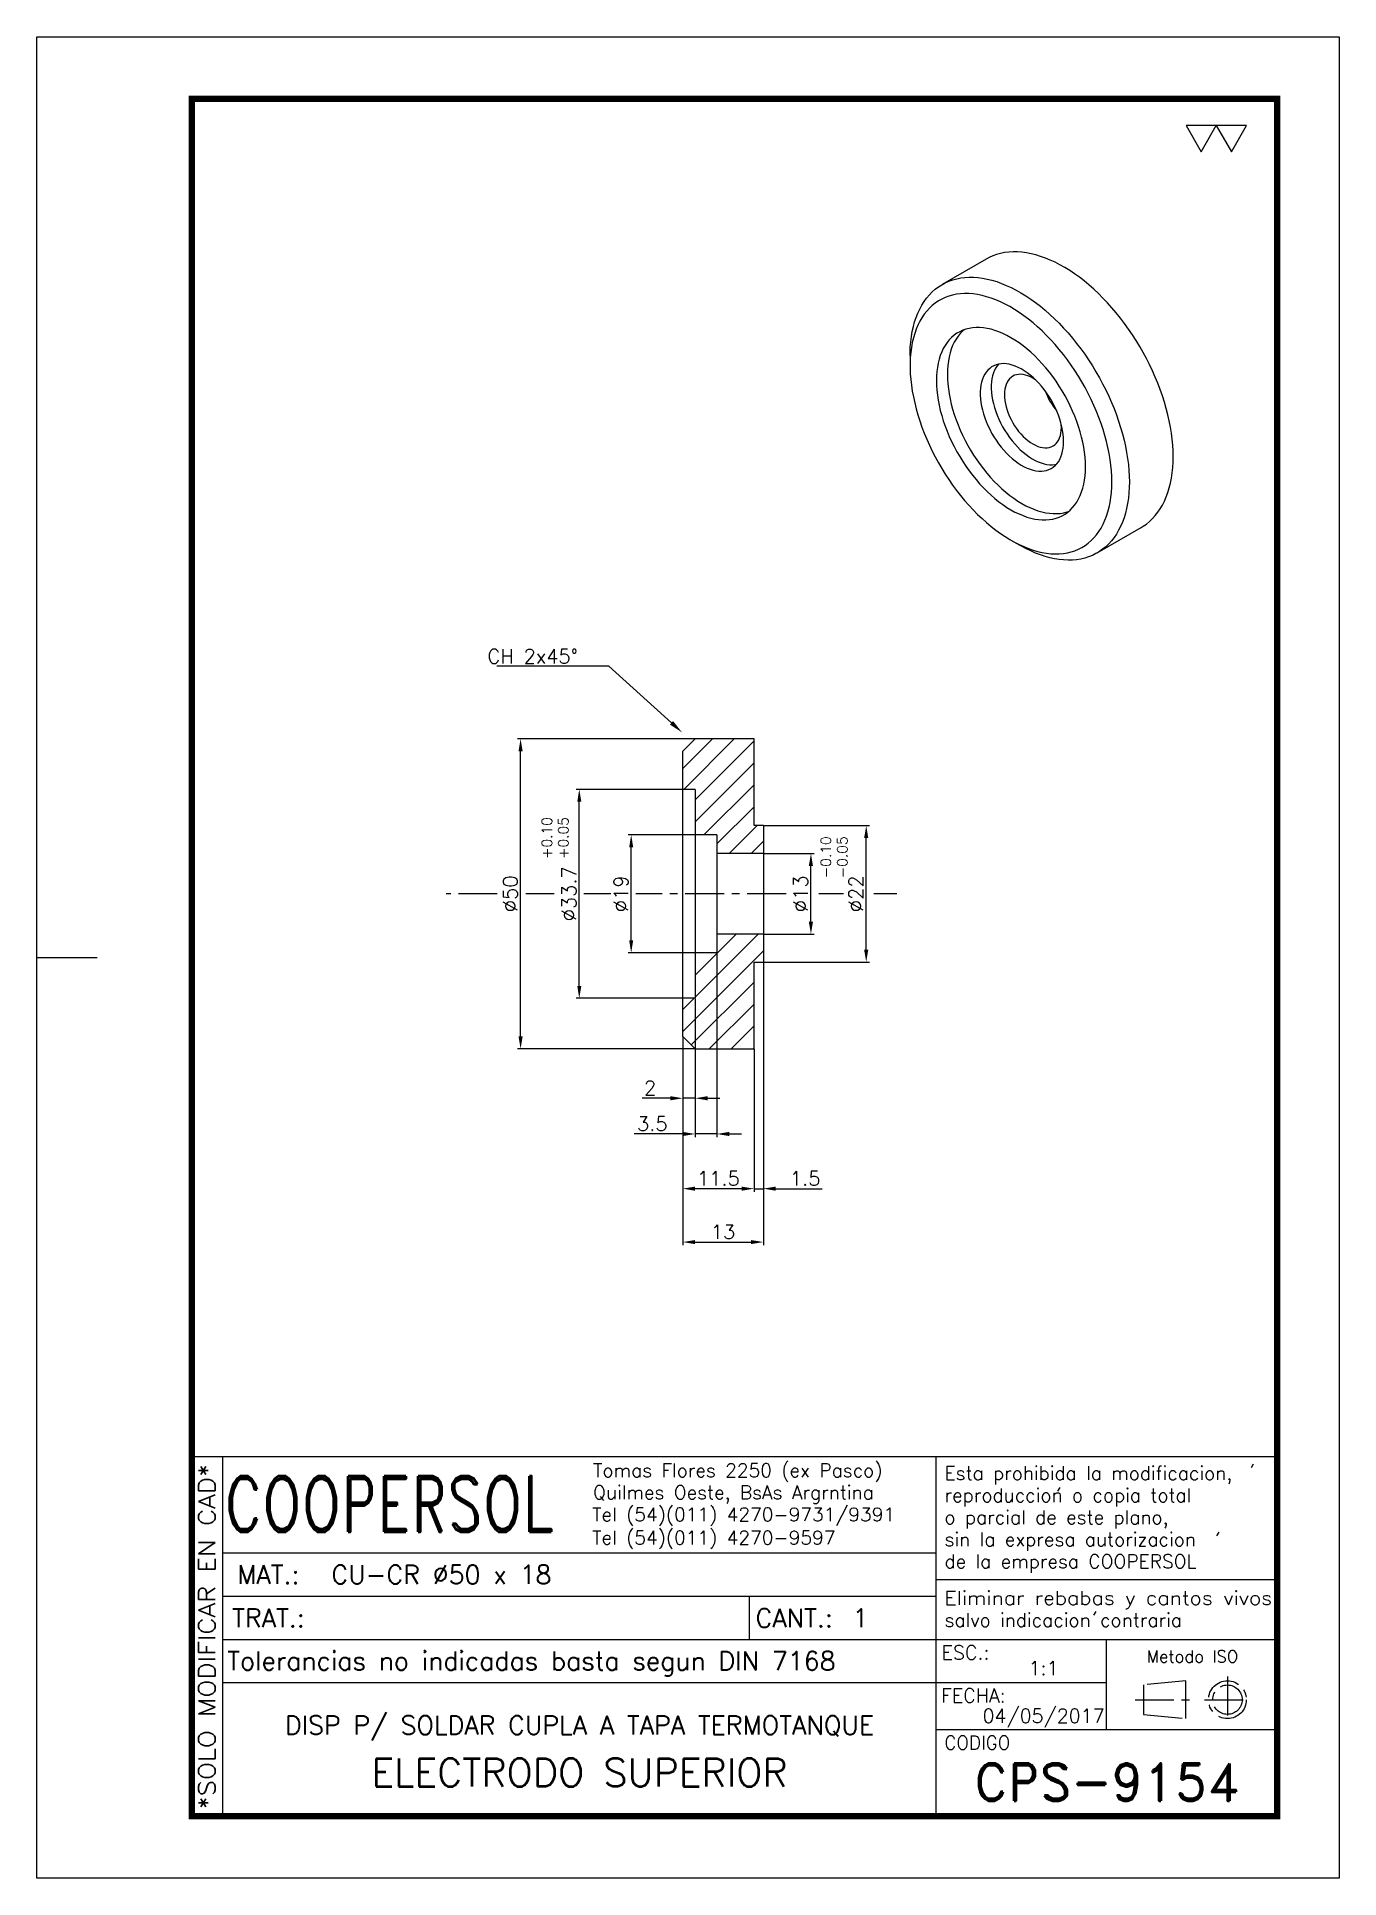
# Model space of a CAD drawing. Extents: x 0 to 210, y 0 to 297.
import ezdxf
from ezdxf import colors
from ezdxf.entities.mleader import LeaderData, LeaderLine
from ezdxf.enums import TextEntityAlignment as Align
from ezdxf.math import Vec2, Vec3

# ---------------------------------------------------------------- set-up
doc = ezdxf.new("R2010")
doc.units = 0
doc.header["$LTSCALE"] = 5
doc.header["$MEASUREMENT"] = 0
doc.linetypes.add('CENTER', pattern=[2, 1.25, -0.25, 0.25, -0.25])
doc.layers.get('0').update_dxf_attribs({"linetype": 'CONTINUOUS'})
doc.layers.get('DEFPOINTS').update_dxf_attribs({"linetype": 'CONTINUOUS'})
for name, color, linetype in [('0-CO', 3, 'CONTINUOUS'), ('1', 1, 'CENTER'), ('CL', 1, 'CENTER'), ('CO', 3, 'CONTINUOUS'), ('FI', 1, 'CONTINUOUS'), ('RY', 5, 'CONTINUOUS')]:
    doc.layers.add(name, color=color, linetype=linetype)
doc.styles.add('ROMAND', font='ROMAND')
doc.styles.add('ROMANS', font='ROMANS.SHX')
doc.dimstyles.new('1', dxfattribs={"dimtxt": 2.3, "dimasz": 2, "dimexe": 0.5, "dimexo": 0.0625, "dimgap": 0.5, "dimtad": 1, "dimdec": 4, "dimdsep": 46, "dimtxsty": 'ROMANS', "dimcen": -2, "dimclrt": 7, "dimadec": 0, "dimazin": 0, "dimtfac": 0.869565, "dimtdec": 4, "dimtmove": 0, "dimatfit": 3, "dimfxl": 1, "dimtolj": 1, "dimarcsym": 0})

# ---------------------------------------------------------------- blocks, each defined once
blk = doc.blocks.new('A4G')
blk.add_line((0, 148.5), (9.75, 148.5))
blk.add_lwpolyline([(0, 297), (210, 297), (210, 0), (0, 0)], close=True)
at = {"const_width": 1}
blk.add_lwpolyline([(25, 287), (200, 287), (200, 10), (25, 10)], close=True, dxfattribs=at)
blk = doc.blocks.new('COOPERSOLROT-02')
for p, q in [((0, 58), (175, 58)), ((0, 0), (0, 58)), ((5, 0), (5, 58)), ((120, 0), (120, 58)), ((175, 0), (175, 58)), ((5, 42.5), (120, 42.5)), ((120, 38.19), (175, 38.19)), ((5, 35.5), (120, 35.5)), ((89.89, 28.5), (89.89, 35.5)), ((5, 28.5), (175, 28.5)), ((147.5, 14), (147.5, 28.5)), ((147.5, 21.5), (5, 21.5)), ((120, 14), (175, 14)), ((0, 0), (175, 0))]:
    blk.add_line(p, q)
at = {"color": 1, "linetype": 'CENTER'}
blk.add_line((166.98, 22.51), (166.98, 15.06), dxfattribs=at)
for points in [[(152.09, 18.79), (161.93, 18.79)], [(163.26, 18.79), (170.71, 18.79)]]:
    blk.add_lwpolyline(points, dxfattribs=at)
at = {"layer": '1'}
for points in [[(170.85, 56.26), (171.21, 56.85)], [(139.66, 52.43), (140.02, 53.02)], [(165.28, 45.22), (165.64, 45.81)], [(145.46, 32.42), (145.82, 33.01)]]:
    blk.add_lwpolyline(points, dxfattribs=at)
blk.add_lwpolyline([(160.25, 18.79), (160.25, 21.83), (153.47, 21.16), (153.47, 16.41), (160.25, 15.74)], close=True, dxfattribs=at)
for radius in [3.05, 2.37]:
    blk.add_circle((166.98, 18.79), radius, dxfattribs=at)
at = {"style": 'ROMANS', "width": 0.996387}
blk.add_text('*SOLO MODIFICAR EN CAD*', height=2.7, rotation=90, dxfattribs=at).set_placement((3.77, 1.09), (3.77, 56.81), align=Align.FIT)
at = {"style": 'ROMAND', "width": 0.75}
blk.add_text('COOPERSOL', height=9, dxfattribs=at).set_placement((5.26, 45.85))
at = {"style": 'ROMANS'}
for s, p in [('MAT.:', (7.32, 37.47)), ('TRAT.:', (6.5, 30.47)), ('CANT.:', (90.89, 30.47)), ('Tolerancias no indicadas basta segun DIN 7168', (5.7, 23.56))]:
    blk.add_text(s, height=3, dxfattribs=at).set_placement(p)
for tag, height, style, p in [('CONJUNTO', 2.3, 'ROMANS', (62.5, 17.5)), ('SUBCONJUNTO', 3, 'ROMANS', (62.5, 11.5)), ('DENOMINACION', 4.5, 'ROMANS', (62.5, 4.75)), ('COD-PLA', 6, 'ROMAND', (147.5, 5.5))]:
    blk.add_attdef(tag, text='', height=height, dxfattribs=dict(style=style)).set_placement(p, align=Align.MIDDLE)
at = {"layer": '1', "style": 'ROMANS'}
for s, height, p in [('Tomas Flores 2250 (ex Pasco)', 2.2, (64.69, 54.68)), ('Esta prohibida la modificacion,', 2.2, (121.36, 54.23)), ('Quilmes Oeste, BsAs Argrntina', 2.2, (64.69, 51.12)), ('reproduccion o copia total', 2.2, (121.36, 50.67)), ('Tel (54)(011) 4270-9731/9391', 2.2, (64.55, 47.56)), ('o parcial de este plano,', 2.2, (121.36, 47.11)), ('Tel (54)(011) 4270-9597', 2.2, (64.55, 43.83)), ('sin la expresa autorizacion ', 2.2, (121.36, 43.55)), ('de la empresa COOPERSOL', 2.2, (121.36, 39.99)), ('salvo indicacion contraria', 2.2, (121.36, 30.54)), ('ESC.:', 2.25, (120.89, 25.29)), ('FECHA:', 2.25, (120.81, 18.36)), ('CODIGO', 2.16, (121.33, 10.78))]:
    blk.add_text(s, height=height, dxfattribs=at).set_placement(p)
at = {"layer": '1', "style": 'ROMANS', "width": 0.96139}
blk.add_text('Eliminar rebabas y cantos vivos', height=2.2, dxfattribs=at).set_placement((121.34, 34.1), (174.21, 34.1), align=Align.FIT)
at = {"layer": '1', "style": 'ROMANS'}
blk.add_text('Metodo ISO', height=1.948, dxfattribs=at).set_placement((161.34, 25.77), align=Align.MIDDLE)
for tag, p in [('MAT', (22.51, 37.47)), ('TRAT', (22.51, 30.47)), ('CANT', (106.49, 30.47))]:
    blk.add_attdef(tag, p, '', height=3, dxfattribs=at)
for tag, p in [('ESC', (137.33, 22.73)), ('FECHA', (137.33, 15.06))]:
    blk.add_attdef(tag, text='', height=2.25, dxfattribs=at).set_placement(p, align=Align.CENTER)
blk = doc.blocks.new('*D13')
at = {"layer": 'CO', "color": 0, "lineweight": -2}
for p, q in [((106.09, 168.27), (95.34, 168.27)), ((95.84, 151.27), (95.84, 166.27)), ((106.09, 149.27), (95.34, 149.27))]:
    blk.add_line(p, q, dxfattribs=at)
at = {"layer": 'CO', "color": 0}
for points in [[(95.51, 166.27), (96.17, 166.27), (95.84, 168.27)], [(95.51, 151.27), (96.17, 151.27), (95.84, 149.27)]]:
    blk.add_solid(points, dxfattribs=at)
at = {"layer": 'DEFPOINTS', "color": 0}
for p in [(95.84, 168.27), (106.15, 168.27), (106.15, 149.27)]:
    blk.add_point(p, dxfattribs=at)
at = {"layer": 'CO', "color": 7, "insert": (94.19, 158.77), "char_height": 2.3, "attachment_point": 5, "rotation": 90, "style": 'ROMANS'}
blk.add_mtext('\\A1;%%C19', dxfattribs=at)
blk = doc.blocks.new('*D14')
at = {"layer": 'CO', "color": 0, "lineweight": -2}
for p, q in [((104.09, 175.62), (86.97, 175.62)), ((87.47, 143.92), (87.47, 173.62)), ((104.09, 141.92), (86.97, 141.92))]:
    blk.add_line(p, q, dxfattribs=at)
at = {"layer": 'CO', "color": 0}
for points in [[(87.14, 173.62), (87.8, 173.62), (87.47, 175.62)], [(87.14, 143.92), (87.8, 143.92), (87.47, 141.92)]]:
    blk.add_solid(points, dxfattribs=at)
at = {"layer": 'DEFPOINTS', "color": 0}
for p in [(87.47, 175.62), (104.15, 175.62), (104.15, 141.92)]:
    blk.add_point(p, dxfattribs=at)
at = {"layer": 'CO', "color": 7, "insert": (85.82, 158.77), "char_height": 2.3, "attachment_point": 5, "rotation": 90, "style": 'ROMANS'}
blk.add_mtext('\\A1;%%C33.7', dxfattribs=at)
blk = doc.blocks.new('*D15')
at = {"layer": 'CO', "color": 0, "lineweight": -2}
for p, q in [((106.09, 183.77), (77.5, 183.77)), ((78, 135.77), (78, 181.77)), ((106.09, 133.77), (77.5, 133.77))]:
    blk.add_line(p, q, dxfattribs=at)
at = {"layer": 'CO', "color": 0}
for points in [[(77.67, 181.77), (78.34, 181.77), (78, 183.77)], [(77.67, 135.77), (78.34, 135.77), (78, 133.77)]]:
    blk.add_solid(points, dxfattribs=at)
at = {"layer": 'DEFPOINTS', "color": 0}
for p in [(78, 183.77), (106.15, 183.77), (106.15, 133.77)]:
    blk.add_point(p, dxfattribs=at)
at = {"layer": 'CO', "color": 7, "insert": (76.35, 158.77), "char_height": 2.3, "attachment_point": 5, "rotation": 90, "style": 'ROMANS'}
blk.add_mtext('\\A1;%%C50', dxfattribs=at)
blk = doc.blocks.new('*D16')
at = {"layer": 'CO', "color": 0, "lineweight": -2}
for p, q in [((106.15, 141.86), (106.15, 125.3)), ((104.15, 135.71), (104.15, 125.3)), ((102.15, 125.8), (97.62, 125.8)), ((106.15, 125.8), (104.15, 125.8)), ((108.15, 125.8), (110.15, 125.8))]:
    blk.add_line(p, q, dxfattribs=at)
at = {"layer": 'CO', "color": 0}
for points in [[(102.15, 126.13), (102.15, 125.46), (104.15, 125.8)], [(108.15, 126.13), (108.15, 125.46), (106.15, 125.8)]]:
    blk.add_solid(points, dxfattribs=at)
at = {"layer": 'DEFPOINTS', "color": 0}
for p in [(106.15, 141.92), (104.15, 135.77), (104.15, 125.8)]:
    blk.add_point(p, dxfattribs=at)
at = {"layer": 'CO', "color": 7, "insert": (98.89, 127.45), "char_height": 2.3, "attachment_point": 5, "style": 'ROMANS'}
blk.add_mtext('\\A1;2', dxfattribs=at)
blk = doc.blocks.new('*D17')
at = {"layer": 'CO', "color": 0, "lineweight": -2}
for p, q in [((109.65, 149.21), (109.65, 119.54)), ((106.15, 141.8), (106.15, 119.54)), ((104.15, 120.04), (96.33, 120.04)), ((109.65, 120.04), (106.15, 120.04)), ((111.65, 120.04), (113.65, 120.04))]:
    blk.add_line(p, q, dxfattribs=at)
at = {"layer": 'CO', "color": 0}
for points in [[(104.15, 120.37), (104.15, 119.7), (106.15, 120.04)], [(111.65, 120.37), (111.65, 119.7), (109.65, 120.04)]]:
    blk.add_solid(points, dxfattribs=at)
at = {"layer": 'DEFPOINTS', "color": 0}
for p in [(109.65, 149.27), (106.15, 141.86), (106.15, 120.04)]:
    blk.add_point(p, dxfattribs=at)
at = {"layer": 'CO', "color": 7, "insert": (99.24, 121.69), "char_height": 2.3, "attachment_point": 5, "style": 'ROMANS'}
blk.add_mtext('\\A1;3.5', dxfattribs=at)
blk = doc.blocks.new('*D18')
at = {"layer": 'CO', "color": 0, "lineweight": -2}
for p, q in [((104.15, 135.71), (104.15, 110.71)), ((115.65, 133.71), (115.65, 110.71)), ((113.65, 111.21), (106.15, 111.21))]:
    blk.add_line(p, q, dxfattribs=at)
at = {"layer": 'CO', "color": 0}
for points in [[(106.15, 111.55), (106.15, 110.88), (104.15, 111.21)], [(113.65, 111.55), (113.65, 110.88), (115.65, 111.21)]]:
    blk.add_solid(points, dxfattribs=at)
at = {"layer": 'DEFPOINTS', "color": 0}
for p in [(104.15, 135.77), (115.65, 133.77), (104.15, 111.21)]:
    blk.add_point(p, dxfattribs=at)
at = {"layer": 'CO', "color": 7, "insert": (109.9, 112.86), "char_height": 2.3, "attachment_point": 5, "style": 'ROMANS'}
blk.add_mtext('\\A1;11.5', dxfattribs=at)
blk = doc.blocks.new('*D19')
at = {"layer": 'CO', "color": 0, "lineweight": -2}
for p, q in [((117.15, 147.71), (117.15, 110.71)), ((115.65, 133.71), (115.65, 110.71)), ((113.65, 111.21), (111.65, 111.21)), ((115.65, 111.21), (117.15, 111.21)), ((119.15, 111.21), (126.64, 111.21))]:
    blk.add_line(p, q, dxfattribs=at)
at = {"layer": 'CO', "color": 0}
for points in [[(113.65, 111.55), (113.65, 110.88), (115.65, 111.21)], [(119.15, 111.55), (119.15, 110.88), (117.15, 111.21)]]:
    blk.add_solid(points, dxfattribs=at)
at = {"layer": 'DEFPOINTS', "color": 0}
for p in [(117.15, 147.77), (115.65, 133.77), (117.15, 111.21)]:
    blk.add_point(p, dxfattribs=at)
at = {"layer": 'CO', "color": 7, "insert": (123.9, 112.86), "char_height": 2.3, "attachment_point": 5, "style": 'ROMANS'}
blk.add_mtext('\\A1;1.5', dxfattribs=at)
blk = doc.blocks.new('*D20')
at = {"layer": 'CO', "color": 0, "lineweight": -2}
for p, q in [((117.15, 147.65), (117.15, 102.1)), ((104.15, 135.65), (104.15, 102.1)), ((106.15, 102.6), (115.15, 102.6))]:
    blk.add_line(p, q, dxfattribs=at)
at = {"layer": 'CO', "color": 0}
for points in [[(106.15, 102.93), (106.15, 102.27), (104.15, 102.6)], [(115.15, 102.93), (115.15, 102.27), (117.15, 102.6)]]:
    blk.add_solid(points, dxfattribs=at)
at = {"layer": 'DEFPOINTS', "color": 0}
for p in [(117.15, 147.71), (104.15, 135.71), (117.15, 102.6)]:
    blk.add_point(p, dxfattribs=at)
at = {"layer": 'CO', "color": 7, "insert": (110.65, 104.25), "char_height": 2.3, "attachment_point": 5, "style": 'ROMANS'}
blk.add_mtext('\\A1;13', dxfattribs=at)
blk = doc.blocks.new('*D21')
at = {"layer": 'CO', "color": 0, "lineweight": -2}
for p, q in [((117.22, 165.27), (125.32, 165.27)), ((124.82, 154.27), (124.82, 163.27)), ((117.22, 152.27), (125.32, 152.27))]:
    blk.add_line(p, q, dxfattribs=at)
at = {"layer": 'CO', "color": 0}
for points in [[(124.48, 163.27), (125.15, 163.27), (124.82, 165.27)], [(124.48, 154.27), (125.15, 154.27), (124.82, 152.27)]]:
    blk.add_solid(points, dxfattribs=at)
at = {"layer": 'DEFPOINTS', "color": 0}
for p in [(117.15, 165.27), (124.82, 165.27), (117.15, 152.27)]:
    blk.add_point(p, dxfattribs=at)
at = {"layer": 'CO', "color": 7, "insert": (123.17, 158.77), "char_height": 2.3, "attachment_point": 5, "rotation": 90, "style": 'ROMANS'}
blk.add_mtext('\\A1;%%C13', dxfattribs=at)
blk = doc.blocks.new('*D22')
at = {"layer": 'CO', "color": 0, "lineweight": -2}
for p, q in [((117.22, 169.77), (134.24, 169.77)), ((133.74, 149.77), (133.74, 167.77)), ((117.22, 147.77), (134.24, 147.77))]:
    blk.add_line(p, q, dxfattribs=at)
at = {"layer": 'CO', "color": 0}
for points in [[(133.4, 167.77), (134.07, 167.77), (133.74, 169.77)], [(133.4, 149.77), (134.07, 149.77), (133.74, 147.77)]]:
    blk.add_solid(points, dxfattribs=at)
at = {"layer": 'DEFPOINTS', "color": 0}
for p in [(117.15, 169.77), (133.74, 169.77), (117.15, 147.77)]:
    blk.add_point(p, dxfattribs=at)
at = {"layer": 'CO', "color": 7, "insert": (132.09, 158.77), "char_height": 2.3, "attachment_point": 5, "rotation": 90, "style": 'ROMANS'}
blk.add_mtext('\\A1;%%C22', dxfattribs=at)
blk = doc.blocks.new('TOL')
at = {"layer": '0-CO', "style": 'ROMANS'}
for tag, p in [('TOLSUP', (2.34, 3.94)), ('TOLINF', (2.34, 1.29))]:
    blk.add_attdef(tag, p, '', height=1.64, dxfattribs=at)

msp = doc.modelspace()

# ---------------------------------------------------------------- hatches: boundary and pattern name
at = {"layer": 'RY'}
h = msp.add_hatch(dxfattribs=at)
h.set_pattern_fill('ANSI31', color=256, scale=20, style=0)
h.set_pattern_definition([(45, (10561.4102, -10538.0623), (-1.76776695, 1.76776695), [])])
h.paths.add_polyline_path([(106.15302, 141.92258), (104.15302, 141.92258), (104.15302, 135.77258), (106.15302, 133.77258), (115.65302, 133.77258), (115.65302, 147.77258), (117.15302, 147.77258), (117.15302, 152.27258), (109.65302, 152.27258), (109.65302, 149.27258), (106.15302, 149.27258)])
h.paths.add_polyline_path([(115.65302, 183.77258), (106.15302, 183.77258), (104.15302, 181.77258), (104.15302, 175.62258), (106.15302, 175.62258), (106.15302, 168.27258), (109.65302, 168.27258), (109.65302, 165.27258), (117.15302, 165.27258), (117.15302, 169.77258), (115.65302, 169.77258)])

# ---------------------------------------------------------------- linework, layer by layer
for p, q in [((106.15302, 183.77258), (104.15302, 181.77258)), ((104.15302, 158.77258), (104.15302, 181.77258)), ((115.65302, 183.77258), (106.15302, 183.77258)), ((115.65302, 169.77258), (115.65302, 183.77258)), ((106.15302, 175.62258), (104.15302, 175.62258)), ((106.15302, 175.62258), (106.15302, 141.92258)), ((117.15302, 169.77258), (115.65302, 169.77258)), ((117.15302, 169.77258), (117.15302, 147.77258)), ((109.65302, 168.27258), (106.15302, 168.27258)), ((109.65302, 168.27258), (109.65302, 149.27258)), ((117.15302, 165.27258), (109.65302, 165.27258)), ((104.15302, 135.77258), (104.15302, 158.77258)), ((117.15302, 152.27258), (109.65302, 152.27258)), ((109.65302, 149.27258), (106.15302, 149.27258)), ((115.65302, 147.77258), (117.15302, 147.77258)), ((115.65302, 133.77258), (115.65302, 147.77258)), ((106.15302, 141.92258), (104.15302, 141.92258)), ((104.15302, 135.77258), (106.15302, 133.77258)), ((106.15302, 133.77258), (115.65302, 133.77258))]:
    msp.add_line(p, q)
at = {"layer": 'CL'}
for p, q in [((74.24354, 158.77258), (66.00932, 158.77258)), ((83.44129, 158.77258), (78.87699, 158.77258)), ((92.56989, 158.77258), (88.21305, 158.77258)), ((120.81145, 158.77258), (96.58096, 158.77258)), ((130.09715, 158.77258), (126.0817, 158.77258)), ((138.69638, 158.77258), (134.99096, 158.77258))]:
    msp.add_line(p, q, dxfattribs=at)
at = {"layer": 'CO'}
for points in [[(187.74912, 278.45768), (190.19327, 282.69108), (185.30497, 282.69108)], [(192.63743, 278.45768), (195.08158, 282.69108), (190.19327, 282.69108)]]:
    msp.add_lwpolyline(points, close=True, dxfattribs=at)
at = {"layer": 'FI'}
for p, q in [((153.06135, 261.14247), (145.99028, 257.06043)), ((140.8116, 245.61431), (140.8116, 243.98149)), ((170.98825, 213.75798), (178.05932, 217.84002)), ((157.07241, 215.81388), (158.4864, 214.99734))]:
    msp.add_line(p, q, dxfattribs=at)
at = {"layer": 'FI', "flags": 128}
for points in [[(183.23801, 229.28614), (183.22046, 230.20563), (183.16785, 231.14356), (183.08028, 232.09805), (182.95792, 233.06723), (182.80103, 234.04916), (182.6099, 235.0419), (182.38493, 236.04347), (182.12655, 237.05188), (181.83528, 238.06514), (181.5117, 239.08123), (181.15645, 240.09813), (180.77023, 241.11383), (180.35382, 242.12631), (179.90803, 243.13355), (179.43376, 244.13356), (178.93195, 245.12436), (178.40358, 246.10397), (177.84972, 247.07046), (177.27146, 248.02189), (176.66994, 248.95639), (176.04637, 249.8721), (175.40198, 250.7672), (174.73805, 251.6399), (174.0559, 252.48849), (173.35688, 253.31128), (172.64239, 254.10662), (171.91383, 254.87295), (171.17266, 255.60874), (170.42034, 256.31253), (169.65838, 256.98293), (168.88828, 257.61859), (168.11157, 258.21826), (167.3298, 258.78076), (166.54451, 259.30495), (165.75727, 259.78981), (164.96964, 260.23437), (164.18318, 260.63774), (163.39946, 260.99913), (162.62002, 261.31782), (161.84643, 261.59317), (161.0802, 261.82464), (160.32287, 262.01177), (159.57595, 262.15419), (158.8409, 262.25161), (158.11919, 262.30385), (157.41226, 262.31079), (156.7215, 262.27242), (156.04829, 262.18883), (155.39397, 262.06017), (154.75983, 261.8867), (154.14714, 261.66877), (153.55711, 261.40681), (153.06135, 261.14247)], [(140.8116, 245.61431), (140.81599, 246.06656), (140.85108, 246.95499), (140.92118, 247.82049), (141.02617, 248.66135), (141.16583, 249.4759), (141.33988, 250.26252), (141.54798, 251.01965), (141.78972, 251.74579), (142.06461, 252.43949), (142.37211, 253.09938), (142.71162, 253.72415), (143.08244, 254.31256), (143.48386, 254.86344), (143.91506, 255.37569), (144.37521, 255.8483), (144.86337, 256.28032), (145.37859, 256.67092), (145.91984, 257.0193), (146.48604, 257.32477), (147.07607, 257.58673), (147.68877, 257.80466), (148.3229, 257.97813), (148.97723, 258.10679), (149.65043, 258.19038), (150.34119, 258.22875), (151.04812, 258.2218), (151.76983, 258.16957), (152.50488, 258.07215), (153.25181, 257.92973), (154.00913, 257.7426), (154.77536, 257.51113), (155.54895, 257.23578), (156.32839, 256.91709), (157.11211, 256.5557), (157.89857, 256.15233), (158.6862, 255.70777), (159.47344, 255.22291), (160.25873, 254.69872), (161.0405, 254.13622), (161.81721, 253.53655), (162.58731, 252.90088), (163.34927, 252.23049), (164.10159, 251.5267), (164.84276, 250.79091), (165.57132, 250.02458), (166.28582, 249.22924), (166.98483, 248.40645), (167.66699, 247.55786), (168.33091, 246.68516), (168.9753, 245.79006), (169.59887, 244.87435), (170.20039, 243.93985), (170.77865, 242.98842), (171.33251, 242.02193), (171.86088, 241.04232), (172.36269, 240.05152), (172.83696, 239.05151), (173.28275, 238.04426), (173.69916, 237.03179), (174.08538, 236.01609), (174.44063, 234.99919), (174.76421, 233.9831), (175.05548, 232.96984), (175.31386, 231.96143), (175.53884, 230.95986), (175.72996, 229.96712), (175.88686, 228.98519), (176.00921, 228.01601), (176.09678, 227.06152), (176.14939, 226.12359), (176.16694, 225.2041)], [(173.33851, 225.2041), (173.3209, 226.08804), (173.2681, 226.99039), (173.18024, 227.9092), (173.05749, 228.8425), (172.90013, 229.78824), (172.70849, 230.7444), (172.483, 231.70888), (172.22413, 232.67961), (171.93246, 233.65449), (171.60861, 234.6314), (171.25328, 235.60822), (170.86725, 236.58285), (170.45134, 237.55316), (170.00647, 238.51707), (169.53359, 239.47247), (169.03372, 240.41731), (168.50796, 241.34953), (167.95743, 242.26712), (167.38334, 243.16809), (166.78692, 244.05048), (166.16946, 244.91239), (165.53231, 245.75196), (164.87685, 246.56735), (164.20449, 247.35681), (163.51668, 248.11863), (162.81493, 248.85115), (162.10074, 249.55279), (161.37567, 250.22203), (160.64128, 250.85742), (159.89917, 251.45759), (159.15095, 252.02123), (158.39823, 252.54712), (157.64264, 253.03413), (156.88583, 253.4812), (156.12942, 253.88736), (155.37506, 254.25174), (154.62438, 254.57354), (153.87902, 254.85206), (153.14057, 255.08671), (152.41064, 255.27697), (151.69082, 255.42243), (150.98266, 255.52278), (150.28769, 255.5778), (149.60742, 255.58738), (148.94333, 255.55148), (148.29684, 255.47019), (147.66937, 255.34369), (147.06227, 255.17224), (146.47686, 254.95622), (145.91439, 254.6961), (145.3761, 254.39245), (144.86315, 254.04591), (144.37665, 253.65723), (143.91764, 253.22727), (143.48714, 252.75695), (143.08606, 252.2473), (142.71528, 251.6994), (142.37559, 251.11446), (142.06775, 250.49373), (141.79241, 249.83857), (141.55016, 249.15039), (141.34154, 248.43068), (141.16699, 247.681), (141.0269, 246.90297), (140.92157, 246.09828), (140.85122, 245.26868), (140.816, 244.41595), (140.816, 243.54195), (140.85122, 242.64856), (140.92157, 241.73773), (141.0269, 240.81142), (141.16699, 239.87165), (141.34154, 238.92044), (141.55016, 237.95986), (141.79241, 236.99199), (142.06775, 236.01893), (142.37559, 235.04277), (142.71528, 234.06564), (143.08606, 233.08965), (143.48714, 232.11691), (143.91764, 231.14954), (144.37665, 230.18963), (144.86315, 229.23925), (145.3761, 228.30047), (145.91439, 227.37531), (146.47686, 226.46579), (147.06227, 225.57386), (147.66937, 224.70148), (148.29684, 223.85051), (148.94333, 223.02281), (149.60742, 222.22016), (150.28769, 221.44431), (150.98266, 220.69694), (151.69082, 219.97967), (152.41064, 219.29404), (153.14057, 218.64155), (153.87902, 218.0236), (154.62438, 217.44154), (155.37506, 216.89662), (156.12942, 216.39003), (156.88583, 215.92287), (157.64264, 215.49614), (158.39823, 215.11076), (159.15095, 214.76759), (159.89917, 214.46734), (160.64128, 214.21069), (161.37567, 213.99818), (162.10074, 213.83027), (162.81493, 213.70733), (163.51668, 213.62962), (164.20449, 213.59732), (164.87685, 213.61048), (165.53231, 213.66909), (166.16946, 213.77302), (166.78692, 213.92203), (167.38334, 214.11582), (167.95743, 214.35395), (168.50796, 214.63591), (169.03372, 214.9611), (169.53359, 215.32881), (170.00647, 215.73823), (170.45134, 216.18849), (170.86725, 216.67862), (171.25328, 217.20754), (171.60861, 217.77411), (171.93246, 218.37711), (172.22413, 219.01522), (172.483, 219.68708), (172.70849, 220.39121), (172.90013, 221.12611), (173.05749, 221.89017), (173.18024, 222.68174), (173.2681, 223.49911), (173.3209, 224.3405), (173.33851, 225.2041)], [(169.09587, 227.65333), (169.07824, 228.41502), (169.0254, 229.19483), (168.93751, 229.99047), (168.81483, 230.79961), (168.65771, 231.61988), (168.46662, 232.44887), (168.24211, 233.28415), (167.98485, 234.12327), (167.69559, 234.96376), (167.37518, 235.80317), (167.02455, 236.63902), (166.64474, 237.46887), (166.23686, 238.29029), (165.80211, 239.10086), (165.34176, 239.89821), (164.85717, 240.68), (164.34974, 241.44393), (163.82098, 242.18777), (163.27243, 242.90933), (162.70571, 243.60649), (162.12246, 244.27722), (161.52442, 244.91954), (160.91332, 245.53157), (160.29096, 246.11152), (159.65918, 246.65767), (159.01981, 247.16844), (158.37473, 247.64233), (157.72585, 248.07794), (157.07506, 248.47399), (156.42426, 248.82933), (155.77538, 249.14291), (155.1303, 249.41381), (154.49094, 249.64124), (153.85915, 249.82452), (153.23679, 249.96314), (152.62569, 250.05666), (152.02765, 250.10483), (151.4444, 250.1075), (150.87768, 250.06467), (150.32913, 249.97645), (149.80037, 249.84311), (149.29294, 249.66503), (148.80835, 249.44275), (148.348, 249.17691), (147.91325, 248.86829), (147.50537, 248.5178), (147.12556, 248.12646), (146.77493, 247.69543), (146.45452, 247.22597), (146.16526, 246.71945), (145.908, 246.17736), (145.68349, 245.60129), (145.4924, 244.99293), (145.33528, 244.35407), (145.2126, 243.68658), (145.12471, 242.99241), (145.07187, 242.2736), (145.05424, 241.53226), (145.07187, 240.77057), (145.12471, 239.99076), (145.2126, 239.19512), (145.33528, 238.38598), (145.4924, 237.56571), (145.68349, 236.73672), (145.908, 235.90144), (146.16526, 235.06233), (146.45452, 234.22183), (146.77493, 233.38243), (147.12556, 232.54657), (147.50537, 231.71672), (147.91325, 230.8953), (148.348, 230.08473), (148.80835, 229.28738), (149.29294, 228.50559), (149.80037, 227.74166), (150.32913, 226.99782), (150.87768, 226.27627), (151.4444, 225.5791), (152.02765, 224.90837), (152.62569, 224.26605), (153.23679, 223.65402), (153.85915, 223.07408), (154.49094, 222.52792), (155.1303, 222.01715), (155.77538, 221.54326), (156.42426, 221.10766), (157.07506, 220.7116), (157.72585, 220.35626), (158.37473, 220.04269), (159.01981, 219.77178), (159.65918, 219.54436), (160.29096, 219.36107), (160.91332, 219.22246), (161.52442, 219.12893), (162.12246, 219.08076), (162.70571, 219.07809), (163.27243, 219.12093), (163.82098, 219.20914), (164.34974, 219.34249), (164.85717, 219.52056), (165.34176, 219.74284), (165.80211, 220.00868), (166.23686, 220.3173), (166.64474, 220.66779), (167.02455, 221.05913), (167.37518, 221.49016), (167.69559, 221.95962), (167.98485, 222.46614), (168.24211, 223.00823), (168.46662, 223.5843), (168.65771, 224.19266), (168.81483, 224.83152), (168.93751, 225.49902), (169.0254, 226.19319), (169.07824, 226.91199), (169.09587, 227.65333)], [(149.5057, 249.74608), (149.27313, 249.53831), (148.89333, 249.14697), (148.5427, 248.71594), (148.22229, 248.24648), (147.93303, 247.73996), (147.67576, 247.19787), (147.45126, 246.6218), (147.26017, 246.01344), (147.10305, 245.37458), (146.98036, 244.70709), (146.89247, 244.01292), (146.83964, 243.29411), (146.82201, 242.55277), (146.83964, 241.79108), (146.89247, 241.01127), (146.98036, 240.21563), (147.10305, 239.40649), (147.26017, 238.58622), (147.45126, 237.75723), (147.67576, 236.92195), (147.93303, 236.08284), (148.22229, 235.24234), (148.5427, 234.40294), (148.89333, 233.56708), (149.27313, 232.73723), (149.68101, 231.91581), (150.11576, 231.10524), (150.57611, 230.30789), (151.06071, 229.5261), (151.56813, 228.76217), (152.0969, 228.01833), (152.64544, 227.29678), (153.21217, 226.59961), (153.79541, 225.92888), (154.39346, 225.28656), (155.00456, 224.67453), (155.62691, 224.09459), (156.2587, 223.54843), (156.89807, 223.03766), (157.54314, 222.56377), (158.19203, 222.12817), (158.84282, 221.73211), (159.49362, 221.37677), (160.1425, 221.0632), (160.78757, 220.79229), (161.42694, 220.56487), (162.05873, 220.38158), (162.68109, 220.24297), (163.29218, 220.14944), (163.89023, 220.10127), (164.47347, 220.0986), (165.0402, 220.14144), (165.58875, 220.22965), (166.11751, 220.363), (166.41218, 220.46002)], [(165.56034, 231.73537), (165.54283, 232.30521), (165.49038, 232.89231), (165.40328, 233.49359), (165.28198, 234.10592), (165.12711, 234.72611), (164.93947, 235.35092), (164.72005, 235.9771), (164.46999, 236.60139), (164.19059, 237.22053), (163.88331, 237.83128), (163.54975, 238.43047), (163.19165, 239.01498), (162.81088, 239.58175), (162.40942, 240.12783), (161.98936, 240.65037), (161.5529, 241.14665), (161.10232, 241.61409), (160.63995, 242.05024), (160.16821, 242.45283), (159.68956, 242.81976), (159.2065, 243.14912), (158.72154, 243.43919), (158.23722, 243.68846), (157.75605, 243.89564), (157.28055, 244.05963), (156.81319, 244.17958), (156.35641, 244.25488), (155.9126, 244.28512), (155.48406, 244.27015), (155.07304, 244.21005), (154.68167, 244.10513), (154.31199, 243.95594), (153.96594, 243.76325), (153.64531, 243.52807), (153.35178, 243.25163), (153.08687, 242.93537), (152.85198, 242.58093), (152.64831, 242.19017), (152.47695, 241.76511), (152.33877, 241.30799), (152.2345, 240.82117), (152.16469, 240.30721), (152.12969, 239.76877), (152.12969, 239.20867), (152.16469, 238.62982), (152.2345, 238.03524), (152.33877, 237.42804), (152.47695, 236.81138), (152.64831, 236.18847), (152.85198, 235.56257), (153.08687, 234.93692), (153.35178, 234.31481), (153.64531, 233.69946), (153.96594, 233.09409), (154.31199, 232.50186), (154.68167, 231.92585), (155.07304, 231.36906), (155.48406, 230.8344), (155.9126, 230.32465), (156.35641, 229.84248), (156.81319, 229.39039), (157.28055, 228.97075), (157.75605, 228.58574), (158.23722, 228.23736), (158.72154, 227.92745), (159.2065, 227.6576), (159.68956, 227.42923), (160.16821, 227.24352), (160.63995, 227.10146), (161.10232, 227.00377), (161.5529, 226.95096), (161.98936, 226.94332), (162.40942, 226.98088), (162.81088, 227.06345), (163.19165, 227.19059), (163.54975, 227.36164), (163.88331, 227.57571), (164.19059, 227.83169), (164.46999, 228.12823), (164.72005, 228.4638), (164.93947, 228.83665), (165.12711, 229.24482), (165.28198, 229.6862), (165.40328, 230.15848), (165.49038, 230.65919), (165.54283, 231.18574), (165.56034, 231.73537)], [(155.06003, 244.20735), (154.85464, 243.95588), (154.61974, 243.60144), (154.41608, 243.21068), (154.24472, 242.78562), (154.10654, 242.3285), (154.00227, 241.84168), (153.93245, 241.32772), (153.89745, 240.78928), (153.89745, 240.22918), (153.93245, 239.65033), (154.00227, 239.05575), (154.10654, 238.44855), (154.24472, 237.83189), (154.41608, 237.20898), (154.61974, 236.58308), (154.85464, 235.95743), (155.11954, 235.33532), (155.41307, 234.71997), (155.7337, 234.1146), (156.07976, 233.52237), (156.44944, 232.94636), (156.84081, 232.38957), (157.25183, 231.85491), (157.68037, 231.34516), (158.12418, 230.86299), (158.58096, 230.4109), (159.04831, 229.99126), (159.52382, 229.60625), (160.00498, 229.25787), (160.48931, 228.94796), (160.97427, 228.67811), (161.45733, 228.44974), (161.93598, 228.26403), (162.40771, 228.12197), (162.87008, 228.02428), (163.32067, 227.97147), (163.75713, 227.96383), (164.17718, 228.00139), (164.39338, 228.03977)], [(161.05768, 241.65806), (161.01117, 241.68988), (160.61059, 241.94133), (160.21, 242.15239), (159.81247, 242.32144), (159.42101, 242.44721), (159.0386, 242.52874), (158.66815, 242.5654), (158.31249, 242.55692), (157.97432, 242.50336), (157.65621, 242.40513), (157.36059, 242.26298), (157.0897, 242.07799), (156.84561, 241.85156), (156.63017, 241.58542), (156.44502, 241.2816), (156.29158, 240.9424), (156.17101, 240.57042), (156.08422, 240.16847), (156.03188, 239.73963), (156.0144, 239.28714), (156.03188, 238.81447), (156.08422, 238.32519), (156.17101, 237.82305), (156.29158, 237.31185), (156.44502, 236.79549), (156.63017, 236.27791), (156.84561, 235.76303), (157.0897, 235.25478), (157.36059, 234.75702), (157.65621, 234.27355), (157.97432, 233.80804), (158.31249, 233.36404), (158.66815, 232.94492), (159.0386, 232.55387), (159.42101, 232.19388), (159.81247, 231.86768), (160.21, 231.57775), (160.61059, 231.3263), (161.01117, 231.11524), (161.40871, 230.94619), (161.80017, 230.82042), (162.18258, 230.73889), (162.55302, 230.70223), (162.90869, 230.71071), (163.24686, 230.76427), (163.56497, 230.8625), (163.86059, 231.00465), (164.13148, 231.18965), (164.37557, 231.41607), (164.59101, 231.68221), (164.77616, 231.98603), (164.9296, 232.32523), (165.05017, 232.69721), (165.13696, 233.09916), (165.18929, 233.52801), (165.20678, 233.98049), (165.20678, 233.98049)], [(165.20678, 233.98049), (165.18929, 234.45317), (165.18506, 234.50846)], [(178.05932, 217.84002), (178.40358, 218.05002), (178.93195, 218.4196), (179.43376, 218.83101), (179.90803, 219.28344), (180.35382, 219.77599), (180.77023, 220.30769), (181.15645, 220.87747), (181.5117, 221.48421), (181.83528, 222.1267), (182.12655, 222.80366), (182.38493, 223.51376), (182.6099, 224.25558), (182.80103, 225.02765), (182.95792, 225.82843), (183.08028, 226.65634), (183.16785, 227.50973), (183.22046, 228.38692), (183.23801, 229.28614)], [(176.16694, 225.2041), (176.14939, 224.30488), (176.09678, 223.42769), (176.00921, 222.5743), (175.88686, 221.74639), (175.72996, 220.94561), (175.53884, 220.17354), (175.31386, 219.43172), (175.05548, 218.72162), (174.76421, 218.04466), (174.44063, 217.40217), (174.08538, 216.79543), (173.69916, 216.22565), (173.28275, 215.69395), (172.83696, 215.2014), (172.36269, 214.74897), (171.86088, 214.33756), (171.33251, 213.96798), (170.77865, 213.64097), (170.20039, 213.35718), (169.59887, 213.11718), (168.9753, 212.92143), (168.33091, 212.77033), (167.66699, 212.66418), (166.98483, 212.60318), (166.28582, 212.58747), (165.57132, 212.61706), (164.84276, 212.69191), (164.10159, 212.81186), (163.34927, 212.97667), (162.58731, 213.18603), (161.81721, 213.4395), (161.0405, 213.7366), (160.25873, 214.07672), (159.47344, 214.45919), (158.6862, 214.88326), (158.4864, 214.99734)]]:
    msp.add_lwpolyline(points, dxfattribs=at)
at = {"layer": 'FI'}
msp.add_arc((172.95488, 243.76003), 11.06705, 200.4359379, 219.5586856, dxfattribs=at)

# ---------------------------------------------------------------- block references
msp.add_blockref('A4G', (0, 0))
ref = msp.add_blockref('COOPERSOLROT-02', (25, 10))
ref.add_attrib('COD-PLA', 'CPS-9154', dxfattribs={"height": 6, "style": 'ROMAND'}).set_placement((172.5, 15.5), align=Align.MIDDLE)
ref.add_attrib('FECHA', '04/05/2017', dxfattribs={"layer": '1', "height": 2.25, "style": 'ROMANS'}).set_placement((162.33468, 25.061), align=Align.CENTER)
ref.add_attrib('MAT', 'CU-CR %%c50 x 18', (47.50529, 47.46815), dxfattribs={"layer": '1', "height": 3, "style": 'ROMANS'})
ref.add_attrib('ESC', '1:1', dxfattribs={"layer": '1', "height": 2.25, "style": 'ROMANS'}).set_placement((162.33468, 32.72855), align=Align.CENTER)
ref.add_attrib('CANT', '1', (131.49059, 40.46815), dxfattribs={"layer": '1', "height": 3, "style": 'ROMANS'})
ref.add_attrib('DENOMINACION', 'ELECTRODO SUPERIOR', dxfattribs={"height": 4.5, "style": 'ROMANS'}).set_placement((87.5, 17.03781), align=Align.MIDDLE)
ref.add_attrib('SUBCONJUNTO', 'DISP P/ SOLDAR CUPLA A TAPA TERMOTANQUE', dxfattribs={"height": 3, "style": 'ROMANS'}).set_placement((87.5, 24.47785), align=Align.MIDDLE)
at = {"layer": 'CO', "rotation": 90}
for p, values in [((87.01294, 162.06229), {'TOLINF': '+0.05', 'TOLSUP': '+0.10'}), ((131.998, 158.95866), {'TOLINF': '-0.05', 'TOLSUP': '-0.10'})]:
    msp.add_blockref('TOL', p, dxfattribs=at).add_auto_attribs(values)

# ---------------------------------------------------------------- dimensions: what is measured, and where the dimension line sits
at = {"layer": 'CO'}
for base, p1, p2, picture, middle in [((78.00329, 183.77258), (106.15302, 133.77258), (106.15302, 183.77258), '*D15', (76.35329, 158.77258)), ((87.46902, 175.62258), (104.15302, 141.92258), (104.15302, 175.62258), '*D14', (85.81902, 158.77258)), ((133.73612, 169.77258), (117.15302, 147.77258), (117.15302, 169.77258), '*D22', (132.08612, 158.77258)), ((95.84122, 168.27258), (106.15302, 149.27258), (106.15302, 168.27258), '*D13', (94.19122, 158.77258)), ((124.81515, 165.27258), (117.15302, 152.27258), (117.15302, 165.27258), '*D21', (123.16515, 158.77258))]:
    dim = msp.add_linear_dim(base=base, p1=p1, p2=p2, angle=90, text='%%C<>', dimstyle='1', dxfattribs=at)
    dim.commit()
    dim.dimension.update_dxf_attribs({"geometry": picture, "text_midpoint": middle})
for base, p1, p2, picture, middle in [((106.15302, 120.03736), (109.65302, 149.27258), (106.15302, 141.86008), '*D17', (99.24349, 121.68736)), ((117.15302, 102.6002), (104.15302, 135.71008), (117.15302, 147.71008), '*D20', (110.65302, 104.2502)), ((117.15302, 111.21497), (115.65302, 133.77258), (117.15302, 147.77258), '*D19', (123.89825, 112.86497)), ((104.15302, 125.79536), (106.15302, 141.92258), (104.15302, 135.77258), '*D16', (98.88635, 127.44536)), ((104.15302, 111.21497), (115.65302, 133.77258), (104.15302, 135.77258), '*D18', (109.90302, 112.86497))]:
    dim = msp.add_linear_dim(base=base, p1=p1, p2=p2, dimstyle='1', dxfattribs=at)
    dim.commit()
    dim.dimension.update_dxf_attribs({"geometry": picture, "text_midpoint": middle})

# ---------------------------------------------------------------- leaders
ml = msp.add_multileader_mtext('Standard', dxfattribs=at)
ml.set_content('CH 2x45%%D', color=7, style='ROMANS')
ml.set_leader_properties(color=256, linetype='ByLayer', lineweight=-1)
ml.build(insert=Vec2(0, 0))
ml.multileader.update_dxf_attribs({"text_left_attachment_type": 6, "text_right_attachment_type": 5, "dogleg_length": 4, "arrow_head_size": 2.3})
ctx = ml.context
ctx.base_point, ctx.char_height, ctx.arrow_head_size, ctx.landing_gap_size, ctx.plane_origin = Vec3(70.59436, 195.47798), 2.3, 2.3, 1, Vec3(104.04523, 184.80347)
ctx.left_attachment, ctx.right_attachment, ctx.text_align_type = 6, 5, 2
notes = []
notes.append((ctx, [(0, (1, 1, 0), (92.25626, 195.47798), (-1, 0), 4, [(0, [(104.04523, 184.80347)], 0, [])])]))
ctx.mtext.insert, ctx.mtext.alignment, ctx.mtext.flow_direction = Vec3(87.25626, 198.23798), 3, 5
for ctx, leaders in notes:
    for number, flags, end, landing, length, lines in leaders:
        leader = LeaderData()
        leader.index, (leader.has_last_leader_line, leader.has_dogleg_vector, leader.attachment_direction) = number, flags
        leader.last_leader_point, leader.dogleg_vector, leader.dogleg_length = Vec3(end), Vec3(landing), length
        for number, points, colour, breaks in lines:
            line = LeaderLine()
            line.index, line.vertices, line.color, line.breaks = number, Vec3.list(points), colors.encode_raw_color(colour), breaks
            leader.lines.append(line)
        ctx.leaders.append(leader)

doc.saveas('drawing.dxf')
